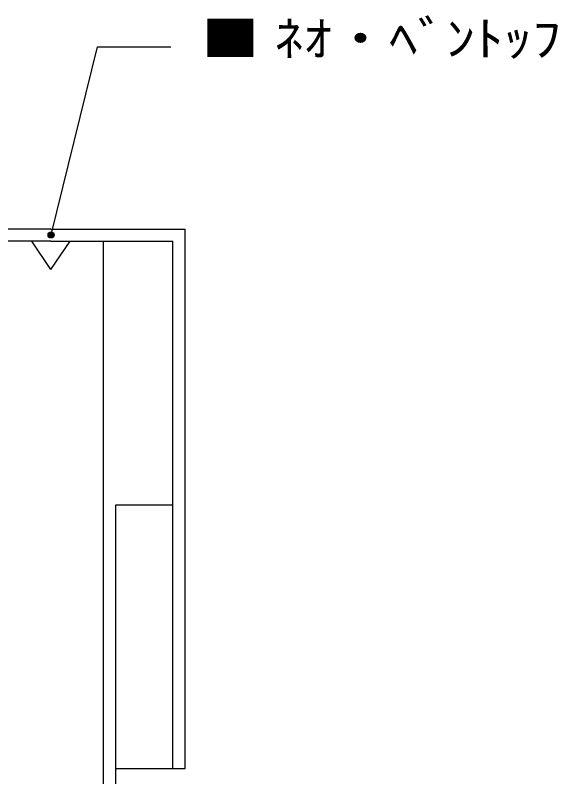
# Model space of a CAD drawing. Units: millimetres, scale not verified. Extents: x -137 to 116, y -48 to 56.
# Drawn here: x -5.4 to 39.6, y -7.5 to 56.3 of the extents above; entities that cross this region are included whole.
import ezdxf
from ezdxf.enums import TextEntityAlignment as Align

# ---------------------------------------------------------------- set-up
doc = ezdxf.new("R2010")
doc.units = ezdxf.units.MM
doc.header["$LTSCALE"] = 0.1
doc.layers.add('0-0_0', color=134, linetype='Continuous')
doc.layers.add('0-7_Z_O-文字', color=134, linetype='Continuous')
doc.styles.add('HGPｺﾞｼｯｸM', font='')
doc.styles.get('HGPｺﾞｼｯｸM').set_extended_font_data('HGPｺﾞｼｯｸM')

msp = doc.modelspace()

# ---------------------------------------------------------------- linework, layer by layer
at = {"layer": '0-0_0'}
for p, q in [((-2.4419, 38.3605), (-13.6863, 38.3605)), ((-2.4419, 38.3605), (8.8026, 38.3605)), ((8.8026, -6.8178), (8.8026, 38.3605)), ((-2.4419, 37.3405), (-12.6663, 37.3405)), ((-2.4419, 34.9833), (-4.0545, 37.3405)), ((-2.4419, 37.3405), (7.7826, 37.3405)), ((-2.4419, 34.9833), (-0.8292, 37.3405)), ((1.9291, 37.3405), (1.9291, -12.5319)), ((7.7826, -6.8178), (7.7826, 37.3405)), ((3.0016, -6.8178), (8.8026, -6.8178))]:
    msp.add_line(p, q, dxfattribs=at)
msp.add_lwpolyline([(3.0016, -11.51), (3.0016, 15.2614), (7.7826, 15.2614)], dxfattribs=at)
at = {"layer": '0-7_Z_O-文字'}
for p, q in [((-2.4282, 37.8598), (1.4477, 53.6023)), ((1.4477, 53.6023), (7.6, 53.6023)), ((-2.4274, 37.6101), (-2.6779, 37.8606)), ((-2.4174, 37.6142), (-2.6738, 37.8706)), ((-2.4074, 37.6184), (-2.6696, 37.8806)), ((-2.4505, 37.619), (-2.669, 37.8375)), ((-2.3974, 37.6225), (-2.6655, 37.8906)), ((-2.3874, 37.6267), (-2.6613, 37.9006)), ((-2.4746, 37.629), (-2.659, 37.8134)), ((-2.3774, 37.6308), (-2.6572, 37.9106)), ((-2.3674, 37.6349), (-2.6531, 37.9206)), ((-2.4987, 37.639), (-2.649, 37.7893)), ((-2.3574, 37.6391), (-2.6489, 37.9306)), ((-2.3474, 37.6432), (-2.6448, 37.9406)), ((-2.3374, 37.6474), (-2.6406, 37.9506)), ((-2.5229, 37.649), (-2.639, 37.7651)), ((-2.3274, 37.6515), (-2.6365, 37.9606)), ((-2.3174, 37.6557), (-2.6323, 37.9706)), ((-2.547, 37.659), (-2.629, 37.741)), ((-2.3074, 37.6598), (-2.6282, 37.9806)), ((-2.2974, 37.6639), (-2.6241, 37.9906)), ((-2.2874, 37.6681), (-2.6199, 38.0006)), ((-2.5712, 37.669), (-2.619, 37.7168)), ((-2.2774, 37.6722), (-2.6158, 38.0106)), ((-2.2674, 37.6764), (-2.6116, 38.0206)), ((-2.5953, 37.679), (-2.609, 37.6927)), ((-2.2574, 37.6805), (-2.6075, 38.0306)), ((-2.2498, 37.687), (-2.601, 38.0382)), ((-2.2457, 37.697), (-2.591, 38.0423)), ((-2.2415, 37.707), (-2.581, 38.0465)), ((-2.2374, 37.717), (-2.571, 38.0506)), ((-2.2332, 37.727), (-2.561, 38.0548)), ((-2.2291, 37.737), (-2.551, 38.0589)), ((-2.2249, 37.747), (-2.541, 38.0631)), ((-2.2208, 37.757), (-2.531, 38.0672)), ((-2.2167, 37.767), (-2.521, 38.0713)), ((-2.2125, 37.777), (-2.511, 38.0755)), ((-2.2084, 37.787), (-2.501, 38.0796)), ((-2.2042, 37.797), (-2.491, 38.0838)), ((-2.2001, 37.807), (-2.481, 38.0879)), ((-2.1959, 37.817), (-2.471, 38.0921)), ((-2.1918, 37.827), (-2.461, 38.0962)), ((-2.1877, 37.837), (-2.451, 38.1003)), ((-2.1835, 37.847), (-2.441, 38.1045)), ((-2.1794, 37.857), (-2.431, 38.1086)), ((-2.1855, 37.8773), (-2.4107, 38.1025)), ((-2.1955, 37.9014), (-2.3866, 38.0925)), ((-2.2055, 37.9255), (-2.3625, 38.0825)), ((-2.2155, 37.9497), (-2.3383, 38.0725)), ((-2.2255, 37.9738), (-2.3142, 38.0625)), ((-2.2355, 37.998), (-2.29, 38.0525)), ((-2.2455, 38.0221), (-2.2659, 38.0425))]:
    msp.add_line(p, q, dxfattribs=at)
msp.add_circle((-2.4282, 37.8598), 0.25, dxfattribs=at)

# ---------------------------------------------------------------- texts
at = {"layer": '0-7_Z_O-文字', "style": 'HGPｺﾞｼｯｸM', "width": 1.2}
msp.add_text('■ ﾈｵ・ﾍﾞﾝﾄｯﾌﾟ', height=2.933, dxfattribs=at).set_placement((10.188, 51.9664), align=Align.BOTTOM_LEFT)

doc.saveas('drawing.dxf')
